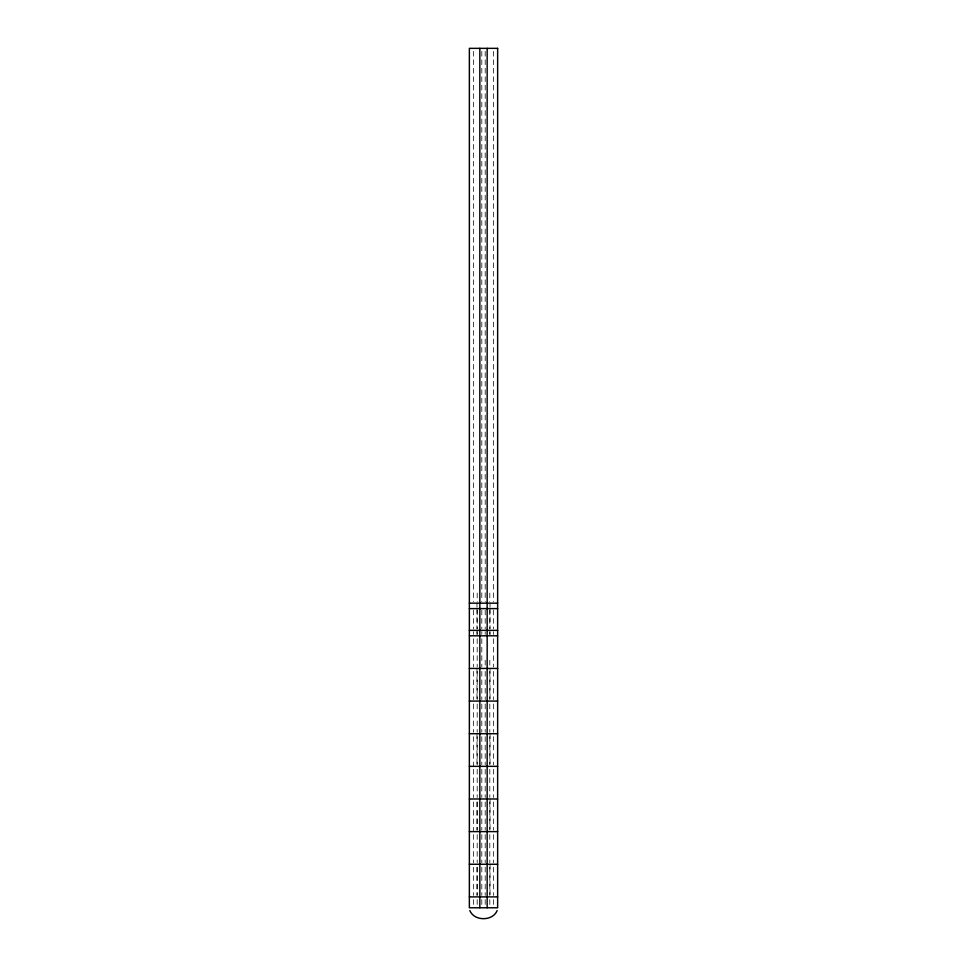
<?xml version="1.0" encoding="UTF-8"?>
<svg xmlns="http://www.w3.org/2000/svg" width="967" height="967" viewBox="0 0 967 967"><rect width="100%" height="100%" fill="white"/><g stroke="black" fill="none" stroke-linecap="round" stroke-linejoin="round"><path stroke-width="0.73" stroke-dasharray="4.83 3.63" d="M493.496 51.36L493.496 601.655M493.496 610.056L493.496 628.913M493.496 631.717L493.496 634.449M493.496 638.764L493.496 666.952M493.496 671.4L493.496 699.588M493.496 704.036L493.496 732.224M493.496 736.673L493.496 764.861M493.496 769.309L493.496 797.497M493.496 801.945L493.496 830.133M493.496 834.581L493.496 862.769M493.496 867.218L493.496 895.406M493.496 899.612L493.496 906.417M490.027 603.166L490.027 607.252M490.027 608.606L490.027 628.913M490.027 631.717L490.027 634.449M490.027 668.439L490.027 699.588M490.027 733.711L490.027 764.861M490.027 798.984L490.027 830.133M490.027 864.256L490.027 895.406M489.81 593.073L489.81 601.728M489.81 610.056L489.81 628.913M489.81 631.717L489.81 634.449M489.81 660.28L489.81 667.085M489.81 671.4L489.81 699.588M489.81 704.036L489.81 732.224M489.81 736.673L489.81 764.861M489.81 769.309L489.81 797.497M489.81 801.945L489.81 830.133M489.81 834.581L489.81 862.769M489.81 867.218L489.81 895.406M489.81 899.612L489.81 906.417M485.192 51.36L485.192 601.655M485.192 610.056L485.192 628.913M485.192 631.717L485.192 634.449M485.192 660.28L485.192 667.085M485.192 671.4L485.192 699.588M485.192 704.036L485.192 732.224M485.192 736.673L485.192 764.861M485.192 769.309L485.192 797.497M485.192 801.945L485.192 830.133M485.192 834.581L485.192 862.769M485.192 867.218L485.192 895.406M485.192 899.612L485.192 906.417M481.808 51.36L481.808 601.655M481.808 610.056L481.808 628.913M481.808 631.717L481.808 634.449M481.808 638.764L481.808 666.952M481.808 671.4L481.808 699.588M481.808 704.036L481.808 732.224M481.808 736.673L481.808 764.861M481.808 769.309L481.808 797.497M481.808 801.945L481.808 830.133M481.808 834.581L481.808 862.769M481.808 867.218L481.808 895.406M481.808 899.612L481.808 906.417M477.19 593.073L477.19 601.728M477.19 610.056L477.19 628.913M477.19 631.717L477.19 634.449M477.19 638.764L477.19 666.952M477.19 671.4L477.19 699.588M477.19 704.036L477.19 732.224M477.19 736.673L477.19 764.861M477.19 769.309L477.19 797.497M477.19 801.945L477.19 830.133M477.19 834.581L477.19 862.769M477.19 867.218L477.19 895.406M477.19 899.612L477.19 906.417M476.973 603.166L476.973 607.252M476.973 608.606L476.973 628.913M476.973 630.363L476.973 634.449M476.973 668.439L476.973 699.588M476.973 733.711L476.973 764.861M476.973 801.945L476.973 830.133M476.973 867.218L476.973 895.406M473.504 51.36L473.504 601.655M473.504 610.056L473.504 628.913M473.504 631.717L473.504 634.449M473.504 638.764L473.504 666.952M473.504 671.4L473.504 699.588M473.504 704.036L473.504 732.224M473.504 736.673L473.504 766.347M473.504 769.309L473.504 797.497M473.504 801.945L473.504 831.62M473.504 834.581L473.504 862.769M473.504 867.218L473.504 895.406M473.504 899.612L473.504 906.417"/><path stroke-width="1.45" d="M497.159 910.588C492.711 921.37 474.289 921.37 469.841 910.588M469.358 603.166L497.642 603.166M469.358 608.606L497.642 608.606M469.358 630.363L497.642 630.363M469.358 635.803L497.642 635.803M469.358 668.439L497.642 668.439M469.358 701.075L497.642 701.075M469.358 733.711L497.642 733.711M469.358 766.347L497.642 766.347M469.358 798.984L497.642 798.984M469.358 831.62L497.642 831.62M469.358 864.256L497.642 864.256M469.358 896.893L497.642 896.893M487.163 48.35L487.163 907.771M479.837 48.35L479.837 907.771M497.642 48.35L469.358 48.35L469.358 907.771L497.642 907.771L497.642 48.35"/></g></svg>
